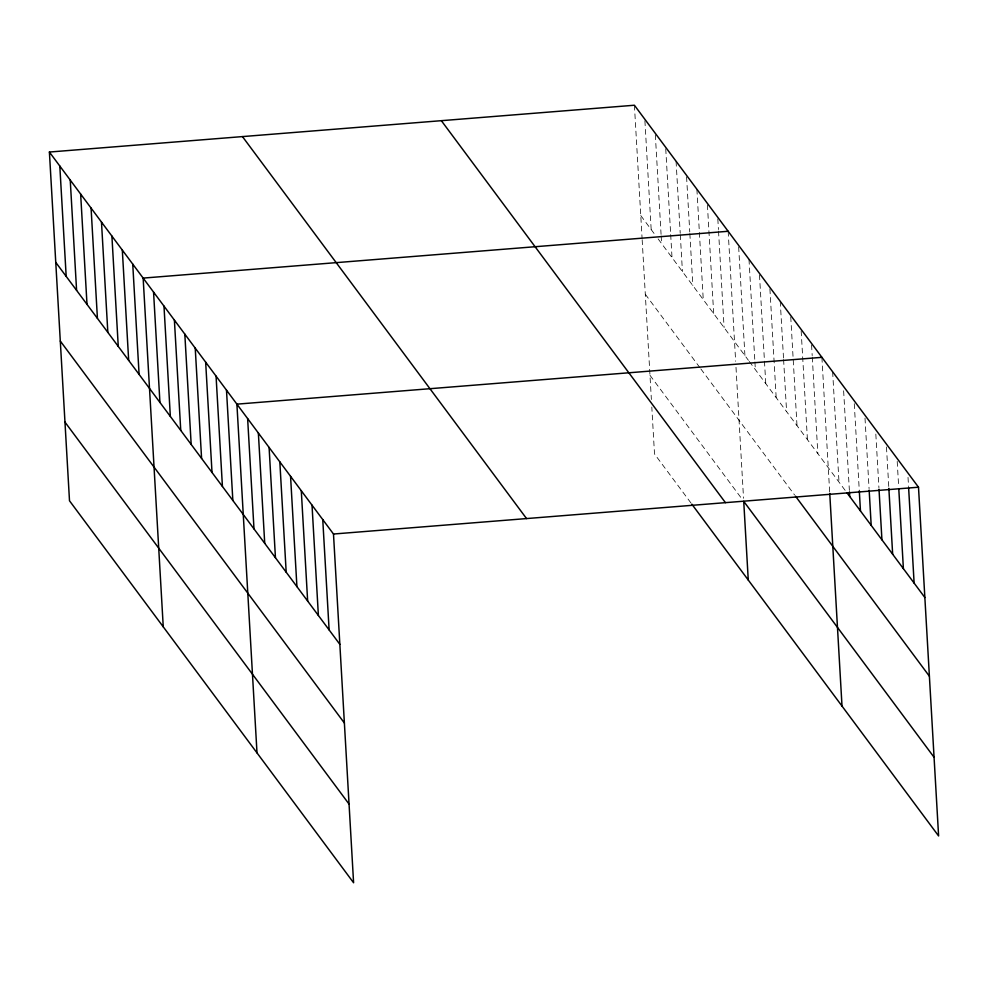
<?xml version="1.0" encoding="UTF-8"?>
<svg xmlns="http://www.w3.org/2000/svg" width="988" height="988" viewBox="0 0 988 988"><rect width="100%" height="100%" fill="white"/><g stroke="black" fill="none" stroke-linecap="round" stroke-linejoin="round"><path stroke-width="0.74" stroke-dasharray="4.94 3.71" d="M640.767 215.557L654.649 234.23M658.119 238.898L748.398 360.287M749.275 361.447L846.148 491.715M645.3 294.239L699.986 367.758M700.85 368.932L794.599 494.988M649.981 375.292L741.988 499.014M690.97 503.003L654.513 453.974L651.808 407.068M908.021 477.377L908.552 486.565M897.203 461.408L898.623 485.935M886.471 446.984L888.854 488.356M875.825 434.09L878.925 487.714M865.006 418.122L869.07 488.603M854.274 403.697L859.313 491.036M843.629 390.791L849.371 490.394M832.637 371.772L838.997 482.095M821.905 357.335L829.747 493.383M811.568 344.861L812.198 355.594M812.284 357.125L817.842 453.653M801.157 330.856L807.431 439.648M790.746 316.852L797.007 425.643M780.236 301.315L783.509 358.002M783.595 359.533L786.596 411.638M769.911 288.842L776.185 397.633M759.488 274.837L765.762 383.628M748.99 259.301L754.82 360.422M754.906 361.954L755.351 369.623M738.654 246.827L744.927 355.618M728.156 231.278L735.652 361.275M735.998 367.326L743.544 498.285M717.819 218.805L718.437 229.537M718.535 231.069L724.093 327.596M707.408 204.8L713.682 313.591M696.898 189.264L703.258 299.586M686.574 176.79L689.76 231.958M689.846 233.489L692.847 285.581M676.064 161.254L680.226 233.267M680.312 234.798L682.436 271.577M665.739 148.78L670.605 233.057M670.691 234.588L672.013 257.572M655.328 134.776L661.071 234.366M661.157 235.91L661.602 243.567M644.905 120.771L651.178 229.562M634.407 105.234L642.077 238.244M642.163 239.763L651.376 399.51"/><path stroke-width="1.48" d="M49.4 152.041L333.487 534.026L353.593 882.766L69.506 500.793L49.4 152.041L634.407 105.234L918.494 487.208L938.6 835.959L691.835 504.164M728.156 231.278L143.149 278.097L163.255 626.849M821.905 357.335L236.898 404.154L257.004 752.893M333.487 534.026L918.494 487.208M847.049 492.913L924.854 597.53M795.476 496.149L929.387 676.212M934.068 757.277L743.729 501.348L748.262 580.03M441.352 120.684L725.439 502.657M242.455 136.591L526.542 518.577M55.76 262.363L339.847 644.349M60.293 341.045L344.392 723.031M64.973 422.111L349.06 804.096M908.639 488.097L914.122 583.105M898.796 488.998L903.39 568.668M888.854 488.356L892.658 554.243M879.011 489.245L881.926 539.806M869.156 490.134L871.194 525.381M859.313 491.036L860.462 510.957M849.458 491.925L849.729 496.519M829.747 493.383L842.011 706.087M322.755 519.589L329.115 629.912M312.023 505.164L318.383 615.487M301.291 490.727L307.651 601.05M290.558 476.302L296.919 586.625M279.826 461.878L286.187 572.2M269.094 447.441L275.454 557.763M258.362 433.016L264.722 543.338M247.63 418.579L253.99 528.901M226.487 390.149L232.847 500.471M216.063 376.144L222.424 486.466M205.652 362.127L212.012 472.462M195.229 348.122L201.589 458.444M184.818 334.117L191.178 444.439M174.394 320.112L180.755 430.435M163.983 306.107L170.344 416.43M153.56 292.102L159.933 402.425M132.738 264.092L139.098 374.415M122.314 250.088L128.675 360.41M111.903 236.083L118.264 346.405M101.48 222.078L107.84 332.4M91.069 208.073L97.429 318.395M80.645 194.056L87.006 304.39M70.234 180.051L76.595 290.373M59.811 166.046L66.184 276.368"/></g></svg>
